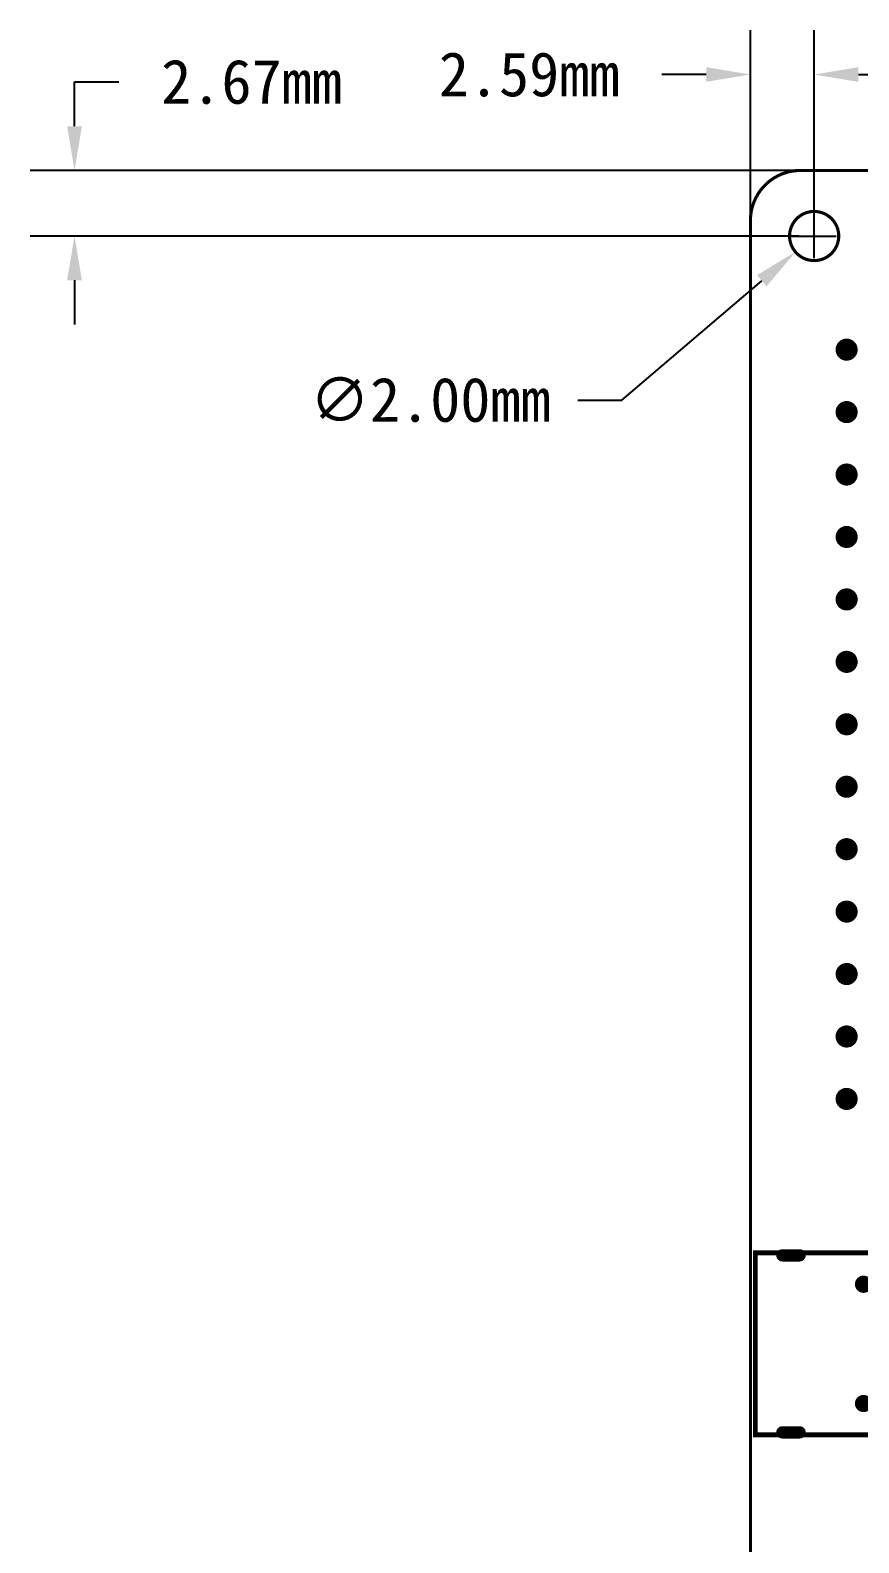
# Model space of a CAD drawing. Extents: x -62 to 25, y -8 to 106.
# Drawn here: x -62.2 to -28.5, y 44.3 to 105.8 of the extents above; entities that cross this region are included whole.
import ezdxf

# ---------------------------------------------------------------- set-up
doc = ezdxf.new("R2010")
doc.units = 0
doc.header["$MEASUREMENT"] = 0
doc.layers.get('0').update_dxf_attribs({"linetype": 'CONTINUOUS'})
doc.layers.get('Defpoints').update_dxf_attribs({"linetype": 'CONTINUOUS'})
for name, color, linetype in [('2D_LINE_01', 254, 'CONTINUOUS'), ('BOARD_OUTLINE_00', 254, 'CONTINUOUS'), ('DRIL_NPLTE_THRU_01', 3, 'CONTINUOUS'), ('DRIL_PLTE_THRU_01', 3, 'CONTINUOUS'), ('DRIL_SYMBOL', 254, 'CONTINUOUS'), ('PART_TOP_2DLINE_126', 254, 'CONTINUOUS')]:
    doc.layers.add(name, color=color, linetype=linetype)
doc.dimstyles.get("Standard").update_dxf_attribs({"dimscale": 10, "dimtxt": 0.18, "dimasz": 0.18, "dimexe": 0.18, "dimexo": 0.0625, "dimgap": 0.09, "dimtad": 0, "dimtih": 1, "dimtoh": 1, "dimzin": 0, "dimdsep": 46, "dimtxsty": 'Standard', "dimcen": 0.09, "dimadec": 0, "dimazin": 0, "dimtfac": 1, "dimtofl": 0, "dimtmove": 0, "dimatfit": 3, "dimfxl": 1, "dimtolj": 1, "dimtzin": 0, "dimarcsym": 0})

# ---------------------------------------------------------------- blocks, each defined once
blk = doc.blocks.new('SMOOTH_0$127')
at = {"const_width": 0.0635}
blk.add_lwpolyline([(-0.03175, 0, 1), (0.03175, 0, 1)], format="xyb", close=True, dxfattribs=at)
blk = doc.blocks.new('BOARD_119')
at = {"layer": 'BOARD_OUTLINE_00', "const_width": 0.127}
blk.add_lwpolyline([(25.8826, -10.668, -0.4142136), (27.9146, -8.636), (56.7436, -8.636, -0.4142136), (58.7756, -10.668), (58.7756, -106.7308, -0.4142136), (56.7436, -108.7628), (27.9146, -108.7628, -0.4142136), (25.8826, -106.7308)], format="xyb", close=True, dxfattribs=at)
at = {"layer": 'BOARD_OUTLINE_00'}
for p in [(27.9146, -8.636), (25.8826, -10.668)]:
    blk.add_blockref('SMOOTH_0$127', p, dxfattribs=at)
blk = doc.blocks.new('DRAWING_128')
at = {"layer": '2D_LINE_01', "const_width": 0.127}
blk.add_lwpolyline([(1, 0, 1), (-1, 0, 1)], format="xyb", close=True, dxfattribs=at)
blk = doc.blocks.new('SMOOTH_0$2032')
at = {"const_width": 0.1016}
blk.add_lwpolyline([(-0.0508, 0, 1), (0.0508, 0, 1)], format="xyb", close=True, dxfattribs=at)
blk = doc.blocks.new('PART_BODY_TOP_61')
at = {"layer": 'PART_TOP_2DLINE_126', "const_width": 0.203}
blk.add_lwpolyline([(-3.7, 4.4), (3.7, 4.4), (3.7, -1.45), (-3.7, -1.45)], close=True, dxfattribs=at)
at = {"layer": 'PART_TOP_2DLINE_126'}
for p in [(-3.7, 4.4), (3.7, 4.4), (-3.7, -1.45), (3.7, -1.45)]:
    blk.add_blockref('SMOOTH_0$2032', p, dxfattribs=at)
blk = doc.blocks.new('DRIL_HOLE_0')
blk.add_lwpolyline([(0, 0, 1), (0, 0, 1)], format="xyb", close=True)
blk = doc.blocks.new('STK_TOP_11')
at = {"layer": 'DRIL_NPLTE_THRU_01'}
blk.add_blockref('DRIL_HOLE_0', (0, 0), dxfattribs=at)
blk = doc.blocks.new('DRIL_SYMBOL_0$7')
at = {"layer": 'DRIL_SYMBOL', "const_width": 0.0508}
for points in [[(-0.254, 0), (0.254, 0)], [(0, -0.254), (0, 0.254)]]:
    blk.add_lwpolyline(points, dxfattribs=at)
blk = doc.blocks.new('DRIL_HOLE_0$7')
at = {"const_width": 0.35}
blk.add_lwpolyline([(-0.175, 0, 1), (0.175, 0, 1)], format="xyb", close=True, dxfattribs=at)
blk.add_blockref('DRIL_SYMBOL_0$7', (0, 0))
blk = doc.blocks.new('STK_TOP_12')
at = {"layer": 'DRIL_PLTE_THRU_01'}
blk.add_blockref('DRIL_HOLE_0$7', (0, 0), dxfattribs=at)
blk = doc.blocks.new('STK_TOP_13')
at = {"layer": 'DRIL_NPLTE_THRU_01'}
blk.add_blockref('DRIL_HOLE_0', (0, 0), dxfattribs=at)
blk = doc.blocks.new('STK_TOP_14')
at = {"layer": 'DRIL_NPLTE_THRU_01'}
blk.add_blockref('DRIL_HOLE_0', (0, 0), dxfattribs=at)
blk = doc.blocks.new('DRIL_SLOT_0001900047000000900')
at = {"const_width": 0.25}
blk.add_lwpolyline([(0.125, -0.35), (0.125, 0.35, 1), (-0.125, 0.35), (-0.125, -0.35, 1)], format="xyb", close=True, dxfattribs=at)
blk = doc.blocks.new('STK_TOP_15')
at = {"layer": 'DRIL_PLTE_THRU_01'}
blk.add_blockref('DRIL_SLOT_0001900047000000900', (0, 0), dxfattribs=at)
blk = doc.blocks.new('SYM_TOP_6')
for name, p in [('PART_BODY_TOP_61', (0, 0)), ('STK_TOP_12', (-2.425, 2.95)), ('STK_TOP_12', (2.425, 2.95)), ('STK_TOP_11', (-1.29997, 2.85)), ('STK_TOP_11', (-0.64999, 2.85)), ('STK_TOP_11', (0, 2.85)), ('STK_TOP_11', (0.64999, 2.85)), ('STK_TOP_11', (1.29997, 2.85)), ('STK_TOP_15', (-3.6, 0)), ('STK_TOP_13', (-1.4, 0)), ('STK_TOP_14', (1.4, 0)), ('STK_TOP_15', (3.6, 0))]:
    blk.add_blockref(name, p)
blk = doc.blocks.new('PART_TOP_103')
blk.add_blockref('SYM_TOP_6', (0, 0))
blk = doc.blocks.new('DRIL_SYMBOL_0$899998')
at = {"layer": 'DRIL_SYMBOL', "const_width": 0.0508}
for points in [[(-0.254, 0), (0.254, 0)], [(0, -0.254), (0, 0.254)]]:
    blk.add_lwpolyline(points, dxfattribs=at)
blk = doc.blocks.new('DRIL_HOLE_0$899998')
at = {"const_width": 0.45}
blk.add_lwpolyline([(-0.225, 0, 1), (0.225, 0, 1)], format="xyb", close=True, dxfattribs=at)
blk.add_blockref('DRIL_SYMBOL_0$899998', (0, 0))
blk = doc.blocks.new('STK_TOP_185')
at = {"layer": 'DRIL_PLTE_THRU_01'}
blk.add_blockref('DRIL_HOLE_0$899998', (0, 0), dxfattribs=at)
blk = doc.blocks.new('SYM_TOP_24')
for p in [(0, 0), (2.54, 0), (5.08, 0), (7.62, 0), (10.16, 0), (12.7, 0), (15.24, 0), (17.78, 0), (20.32, 0), (22.86, 0), (25.4, 0), (27.94, 0), (30.48, 0)]:
    blk.add_blockref('STK_TOP_185', p)
blk = doc.blocks.new('PART_TOP_109')
blk.add_blockref('SYM_TOP_24', (0, 0))
blk = doc.blocks.new('*D489')
at = {"color": 0, "linetype": 'Continuous', "lineweight": -2, "transparency": 16777216}
for p, q in [((-32.893, 98.085), (-32.893, 105.83)), ((-30.302, 98.085), (-30.302, 105.83)), ((-34.693, 104.03), (-36.493, 104.03)), ((-28.502, 104.03), (-26.702, 104.03))]:
    blk.add_line(p, q, dxfattribs=at)
at = {"color": 0, "linetype": 'Continuous', "transparency": 16777216}
for points in [[(-34.693, 104.33), (-34.693, 103.73), (-32.893, 104.03)], [(-28.502, 104.33), (-28.502, 103.73), (-30.302, 104.03)]]:
    blk.add_solid(points, dxfattribs=at)
at = {"layer": 'Defpoints', "color": 0, "linetype": 'Continuous', "transparency": 16777216}
for p in [(-32.893, 104.03), (-32.893, 97.46), (-30.302, 97.46)]:
    blk.add_point(p, dxfattribs=at)
at = {"color": 0, "linetype": 'Continuous', "transparency": 16777216, "insert": (-41.893, 104.03), "char_height": 1.8, "attachment_point": 5}
blk.add_mtext('\\A1;2.59mm', dxfattribs=at)
blk = doc.blocks.new('*D491')
at = {"color": 0, "linetype": 'Continuous', "lineweight": -2, "transparency": 16777216}
for p, q in [((-60.385, 101.927), (-60.385, 103.727)), ((-60.385, 103.727), (-58.585, 103.727)), ((-30.927, 100.127), (-62.185, 100.127)), ((-30.927, 97.46), (-62.185, 97.46)), ((-60.385, 95.66), (-60.385, 93.86))]:
    blk.add_line(p, q, dxfattribs=at)
at = {"color": 0, "linetype": 'Continuous', "transparency": 16777216}
for points in [[(-60.685, 101.927), (-60.085, 101.927), (-60.385, 100.127)], [(-60.685, 95.66), (-60.085, 95.66), (-60.385, 97.46)]]:
    blk.add_solid(points, dxfattribs=at)
at = {"layer": 'Defpoints', "color": 0, "linetype": 'Continuous', "transparency": 16777216}
for p in [(-60.385, 100.127), (-30.302, 100.127), (-30.302, 97.46)]:
    blk.add_point(p, dxfattribs=at)
at = {"color": 0, "linetype": 'Continuous', "transparency": 16777216, "insert": (-53.185, 103.727), "char_height": 1.8, "attachment_point": 5}
blk.add_mtext('\\A1;2.67mm', dxfattribs=at)
blk = doc.blocks.new('*D492')
at = {"color": 0, "linetype": 'Continuous', "lineweight": -2, "transparency": 16777216}
for p, q in [((-30.302, 96.56), (-30.302, 98.36)), ((-31.202, 97.46), (-29.402, 97.46)), ((-38.118, 90.789), (-32.432, 95.642)), ((-39.918, 90.789), (-38.118, 90.789))]:
    blk.add_line(p, q, dxfattribs=at)
at = {"color": 0, "linetype": 'Continuous', "transparency": 16777216}
blk.add_solid([(-32.627, 95.87), (-32.237, 95.414), (-31.063, 96.811)], dxfattribs=at)
at = {"layer": 'Defpoints', "color": 0, "linetype": 'Continuous', "transparency": 16777216}
for p in [(-29.542, 98.109), (-31.063, 96.811)]:
    blk.add_point(p, dxfattribs=at)
at = {"color": 0, "linetype": 'Continuous', "transparency": 16777216, "insert": (-45.918, 90.789), "char_height": 1.8, "attachment_point": 5}
blk.add_mtext('\\A1;∅2.00mm', dxfattribs=at)

msp = doc.modelspace()

# ---------------------------------------------------------------- block references
for name, p in [('BOARD_119', (-58.776, 108.763)), ('DRAWING_128', (-30.302, 97.46))]:
    msp.add_blockref(name, p)
for name, p, rotation in [('PART_TOP_109', (-28.981, 62.357), 90), ('PART_TOP_103', (-31.244, 52.393), 270)]:
    msp.add_blockref(name, p, dxfattribs=dict(rotation=rotation))

# ---------------------------------------------------------------- dimensions: what is measured, and where the dimension line sits
at = {"linetype": 'Continuous'}
dim = msp.add_linear_dim(base=(-32.893, 104.03), p1=(-30.302, 97.46), p2=(-32.893, 97.46), dimstyle='Standard', override={"dimpost": 'mm'}, dxfattribs=at)
dim.commit()
dim.dimension.update_dxf_attribs({"geometry": '*D489', "text_midpoint": (-41.893, 104.03)})
dim = msp.add_linear_dim(base=(-60.385, 100.127), p1=(-30.302, 97.46), p2=(-30.302, 100.127), angle=90, dimstyle='Standard', override={"dimpost": 'mm'}, dxfattribs=at)
dim.commit()
dim.dimension.update_dxf_attribs({"geometry": '*D491', "text_midpoint": (-53.185, 103.727)})
dim = msp.add_diameter_dim_2p(p1=(-29.542, 98.109), p2=(-31.063, 96.811), dimstyle='Standard', override={"dimpost": 'mm'}, dxfattribs=at)
dim.commit()
dim.dimension.update_dxf_attribs({"geometry": '*D492', "text_midpoint": (-45.918, 90.789), "dimtype": 163})

doc.saveas('drawing.dxf')
